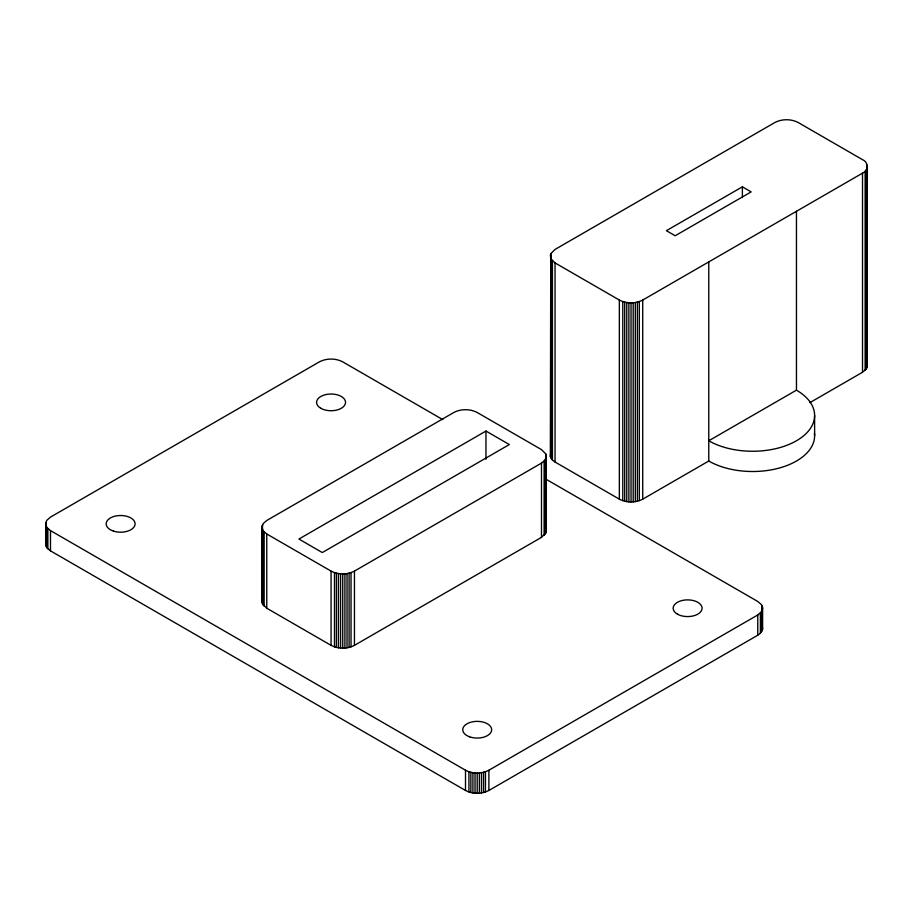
<?xml version="1.0" encoding="UTF-8"?>
<svg xmlns="http://www.w3.org/2000/svg" width="913" height="913" viewBox="0 0 913 913"><rect width="100%" height="100%" fill="white"/><g stroke="black" fill="none" stroke-linecap="round" stroke-linejoin="round"><path stroke-width="1.37" d="M545.323 478.823L757.767 601.473L761.351 604.577L762.469 606.985L762.469 629.719L760.392 633.245L757.767 635.22L488.889 790.464C481.71 794.207 472.672 794.207 465.504 790.464L50.489 550.859L46.905 547.766L45.787 545.358L45.787 522.613L46.905 520.205L50.489 517.112L319.367 361.868C326.546 358.124 335.585 358.124 342.752 361.868L442.805 419.638M45.65 544.102L46.209 541.637M261.928 527.235L263.184 523.583L266.767 520.478L453.818 412.493C460.985 408.75 470.024 408.75 477.191 412.493L541.489 449.618L545.769 453.898L545.769 533.078L541.489 537.358L354.449 645.354C347.271 649.097 338.232 649.097 331.065 645.354L266.767 608.229L262.488 603.95L261.928 527.235L263.184 530.887L266.767 533.979L331.065 571.104C338.232 574.848 347.271 574.848 354.449 571.104L541.489 463.108L545.072 460.015L546.339 456.363M261.928 601.473L262.488 599.008M550.345 254.932L550.767 258.653L555.047 262.921L619.345 300.046C626.512 303.801 635.562 303.801 642.729 300.046L862.511 173.162C868.697 170.777 868.697 162.035 862.511 159.661L798.213 122.536C791.046 118.793 781.996 118.793 774.829 122.536L555.047 249.432L550.767 253.711L550.345 456.534L552.422 460.061L555.047 462.035L619.345 499.16C626.512 502.903 635.562 502.903 642.729 499.16L708.773 461.019A61.993 35.79 0 0 0 778.458 468.255A61.993 35.79 0 0 0 814.442 433.047M762.606 608.229L761.351 611.881L757.767 614.974L488.889 770.218C481.71 773.962 472.672 773.962 465.504 770.218L50.489 530.613L46.905 527.509L45.65 523.857M809.911 402.633L862.511 372.264L866.095 369.172L867.213 366.764L867.35 166.406M550.767 452.814L550.345 456.534M742.383 186.823L666.399 230.692L675.164 235.759L751.159 191.89L742.383 186.823L742.383 197.63M485.967 431.05L298.916 539.047L322.3 552.548L509.34 444.551L485.967 431.05L485.967 459.262M796.456 390.159L708.773 440.774A61.993 35.79 0 0 0 796.456 440.774A61.993 35.79 0 0 0 796.456 390.159L796.456 211.291M866.791 363.054L867.35 365.52M762.047 626.01L762.606 628.475M545.769 528.136L546.339 530.613M867.213 165.162L867.213 366.764M866.791 168.882L866.791 367.996M866.095 170.058L866.095 369.172M865.136 171.188L865.136 370.29M862.511 173.162L862.511 372.264M814.613 415.461L814.613 435.718M762.469 606.985L762.469 629.719M762.047 605.753L762.047 630.951M761.351 611.881L761.351 632.127M760.392 613L760.392 633.245M757.767 614.974L757.767 635.22M708.773 261.917L708.773 461.019M642.729 300.046L642.729 499.16M639.305 301.564L639.305 500.678M637.365 302.112L637.365 501.226M635.311 302.523L635.311 501.625M633.2 302.762L633.2 501.876M631.031 302.842L631.031 501.956M628.874 302.762L628.874 501.876M626.763 302.523L626.763 501.625M624.709 302.112L624.709 501.226M622.769 301.564L622.769 500.678M619.345 300.046L619.345 499.16M555.047 262.921L555.047 462.035M552.422 260.947L552.422 460.061M551.463 259.828L551.463 458.942M550.767 253.711L550.767 457.755M546.191 455.119L546.191 531.857M545.769 453.898L545.769 533.078M545.072 460.015L545.072 534.265M544.114 461.133L544.114 535.383M541.489 463.108L541.489 537.358M488.889 770.218L488.889 790.464M485.465 771.725L485.465 791.982M483.525 772.284L483.525 792.53M481.471 772.683L481.471 792.929M479.348 772.923L479.348 793.18M477.191 773.014L477.191 793.26M475.034 772.923L475.034 793.18M472.911 772.683L472.911 792.929M470.868 772.284L470.868 792.53M468.928 771.725L468.928 791.982M465.504 770.218L465.504 790.464M354.449 571.104L354.449 645.354M351.026 572.622L351.026 646.861M349.086 573.17L349.086 647.42M347.031 573.569L347.031 647.819M344.909 573.821L344.909 648.059M342.752 573.9L342.752 648.15M340.595 573.821L340.595 648.059M338.472 573.569L338.472 647.819M336.429 573.17L336.429 647.42M334.489 572.622L334.489 646.861M331.065 571.104L331.065 645.354M266.767 533.979L266.767 608.229M264.142 532.005L264.142 606.255M263.184 530.887L263.184 605.125M262.488 524.758L262.488 603.95M262.065 525.991L262.065 602.728M50.489 530.613L50.489 550.859M47.864 528.627L47.864 548.884M46.905 527.509L46.905 547.766M46.209 526.333L46.209 546.579M45.787 522.613L45.787 545.358M113.406 531.092A14.471 8.354 0 0 0 135.101 523.857A14.471 8.354 0 0 0 113.406 516.621A14.471 8.354 0 0 0 113.406 531.092M320.828 408.282A14.471 8.354 0 0 0 345.046 404.527A14.471 8.354 0 0 0 327.322 394.302A14.471 8.354 0 0 0 320.828 408.282M469.704 736.859A14.471 8.354 0 0 0 491.662 729.886A14.471 8.354 0 0 0 470.218 722.4A14.471 8.354 0 0 0 469.704 736.859M677.389 614.129A14.471 8.354 0 0 0 701.595 610.386A14.471 8.354 0 0 0 683.883 600.161A14.471 8.354 0 0 0 677.389 614.129"/></g></svg>
